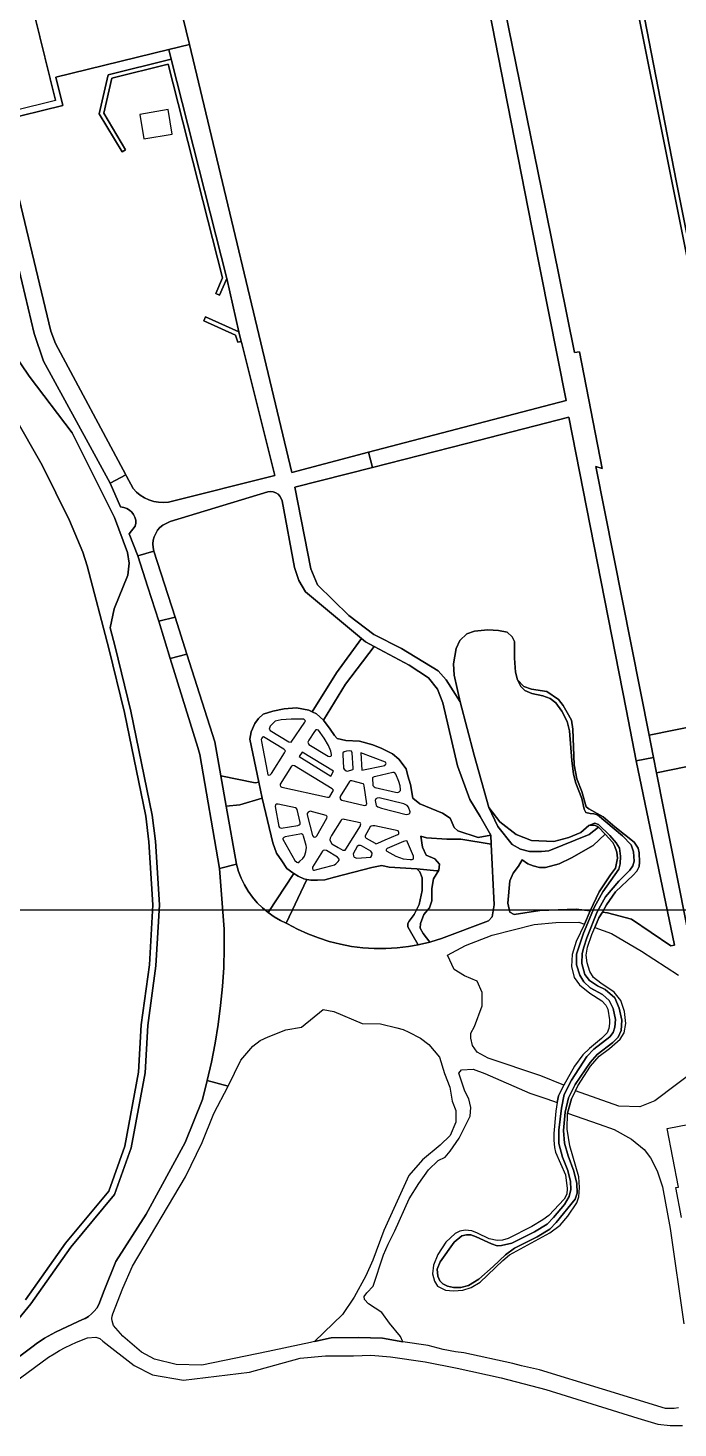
# Model space of a CAD drawing. Header units: metres. Extents: x -62 to 637, y -499 to 559.
# Drawn here: x 264.6 to 338.6, y -59 to 100.4 of the extents above; entities that cross this region are included whole.
import ezdxf

# ---------------------------------------------------------------- set-up
doc = ezdxf.new("R2010")
doc.units = ezdxf.units.M

msp = doc.modelspace()

# ---------------------------------------------------------------- linework, layer by layer
at = {"color": 7}
msp.add_lwpolyline([(0, 0), (519, 0), (519, 299), (0, 299)], close=True, dxfattribs=at)
at = {"layer": 'building_2', "color": 1}
msp.add_lwpolyline([(253.18, 88.59), (267.77, 92.19), (265.37, 101.91), (264.44, 105.41), (264.64, 105.5), (282.67, 110.03), (279.14, 124.56), (264.7, 121.12), (263.94, 124.31)], dxfattribs=at)
msp.add_lwpolyline([(280.59, 91.16), (277.36, 90.59), (277.83, 87.81), (281.05, 88.34), (280.59, 91.16)], close=True, dxfattribs=at)
at = {"layer": 'road_0', "color": 8}
for points in [[(281.38, 33.36), (279.52, 32.88), (280.83, 28.64), (282.73, 29.12), (281.38, 33.36)], [(304.06, 29.99), (303.05, 30.53), (302.61, 30.9), (299.74, 26.99), (297, 22.57), (297.48, 22.33), (298.26, 21.62), (300.79, 25.71), (304.06, 29.99)], [(298.26, 21.62), (297.48, 22.33), (297, 22.57), (296.62, 22.76), (295.21, 23.01), (293.79, 22.9), (292.52, 22.65), (291.42, 22.28), (290.88, 21.81), (290.47, 21.24), (290.06, 20.3), (289.9, 19.44), (290.9, 14.54), (291.31, 12.72), (292.49, 7.66), (292.93, 6.48), (293.52, 5.59), (294.11, 4.74), (294.77, 4.22), (294.89, 4.15), (295.39, 3.86), (296.05, 3.56), (296.37, 3.49), (296.85, 3.38), (297.6, 3.38), (298.42, 3.45), (299.53, 3.72), (303.79, 4.84), (304.91, 5.06), (305.77, 4.88), (308.92, 4.68), (311.19, 4.47), (311.4, 4.54), (311.49, 5.2), (310.97, 5.84), (309.97, 6.23), (309.56, 7.16), (309.37, 8.39), (309.99, 8.23), (312.34, 8.05), (313.93, 8.05), (317.37, 7.5), (317.32, 8.51), (315.89, 8.25), (313.59, 9.01), (313.15, 9.41), (312.72, 10.44), (311.83, 11.03), (309.24, 12.08), (308.44, 12.72), (308.17, 14.27), (307.89, 15.27), (307.71, 16.09), (306.87, 17.18), (306.12, 17.77), (304.91, 18.39), (303.91, 18.82), (302.38, 19.21), (300.83, 19.3), (299.83, 19.51), (299.53, 19.87), (299.05, 20.6), (298.26, 21.62)], [(349.97, 22.88), (335.35, 19.9), (335.55, 18.92), (335.85, 17.36), (336.2, 15.63), (350.84, 18.6), (350.53, 20.07), (349.97, 22.88)], [(290.9, 14.54), (290.51, 14.49), (286.58, 15.29), (287.19, 11.82), (288.76, 11.97), (291.31, 12.72), (290.9, 14.54)], [(296.37, 3.49), (296.05, 3.56), (295.39, 3.86), (294.89, 4.15), (291.98, -0.3), (292.67, -0.78), (293.4, -1.2), (294.02, -1.49), (296.37, 3.49)], [(311.4, 4.54), (311.19, 4.47), (308.92, 4.68), (309.25, 4.33), (309.51, 3.67), (309.5, 2.21), (309.16, 0.64), (308.59, -0.5), (308.05, -1.29), (307.89, -1.54), (307.89, -1.91), (308.32, -2.73), (309.04, -3.98), (309.22, -3.94), (310.37, -3.67), (309.62, -2.67), (309.3, -2.06), (309.32, -1.53), (309.7, -0.52), (310.34, 0.26), (310.63, 1.03), (310.61, 2.43), (310.81, 3.56), (311.4, 4.54)]]:
    msp.add_lwpolyline(points, close=True, dxfattribs=at)
at = {"layer": 'road_1', "color": 7}
for points in [[(311.13, 133.19), (318.85, 93.76), (321.99, 77.72), (325.92, 58.02), (303.4, 52.11), (303.85, 50.37), (314.56, 53.12), (326.22, 56.12), (332.75, 22.85), (333.9, 16.97), (335.85, 17.36), (335.55, 18.92), (335.35, 19.9), (329.3, 50.5), (330, 50.28), (327.44, 63.56), (326.85, 63.47), (323.54, 79.84), (316.44, 114.91)], [(342.79, -17.72), (336.2, 15.63), (335.85, 17.36), (333.9, 16.97), (338.24, -4), (337.83, -4.08), (333.35, -1.03), (330.61, -0.31), (330.03, -0.24), (329.64, -0.9), (329.18, -2.01), (331.09, -2.66), (334.47, -4.68), (338.71, -7.41)], [(340.79, -18.13), (336, -21.74), (334.29, -22.42), (331.89, -22.32), (326.96, -20.61), (326.53, -21.5), (326.08, -23.12), (329.68, -24.37), (331.38, -25.01), (333.36, -26.09), (334.78, -27.28), (335.5, -28.23), (336.27, -29.7), (336.87, -31.53), (337.74, -36.27), (339.31, -47.11)], [(338.72, -56.67), (338.22, -56.76), (337.24, -56.78), (322.86, -52.36), (320.83, -51.92), (319.85, -51.64), (314.26, -50.43), (313.31, -50.32), (311.92, -50.04), (310.19, -49.6), (307.3, -49.16), (305.01, -48.75), (302.26, -48.67), (299.16, -48.73), (297.26, -49.13), (296.8, -49.23), (294.29, -49.78), (291.98, -50.29), (284.44, -51.82), (281.52, -51.74), (279.05, -51.15), (277.54, -50.34), (275.41, -48.51), (274.38, -47.3), (274.28, -47.05), (274.21, -46.78), (274.19, -46.51), (274.22, -46.24), (274.29, -45.97), (275.44, -43.05), (276.52, -40.56), (282.56, -30.38), (284.46, -26.49), (285.79, -23.19), (287.42, -20.05), (285.05, -19.43), (284.49, -21.59), (282.52, -26.48), (278.08, -34.65), (274.63, -40.01), (273.3, -43.33), (272.7, -44.93), (272.46, -45.32), (272.18, -45.68), (271.86, -46), (271.51, -46.28), (271.12, -46.51), (270.83, -46.64), (268.47, -47.74), (267.77, -48.07), (267.35, -48.29), (266.93, -48.52), (266.52, -48.77), (266.12, -49.03), (265.72, -49.29), (265.08, -49.77), (256.38, -56.26)], [(339.06, -35.03), (338.4, -31.61), (338.7, -31.57), (337.41, -24.88), (339.94, -24.38)], [(261.47, -54.97), (266.98, -50.92), (267.59, -50.53), (268.21, -50.17), (268.85, -49.82), (269.49, -49.5), (270.15, -49.2), (271.4, -48.72), (272.36, -48.63), (272.79, -48.79), (273.16, -49.08), (276.72, -51.86), (278.81, -52.94), (282.32, -53.52), (289.84, -52.62), (295.63, -51.04), (298.49, -50.76), (301.69, -50.75), (303.67, -50.68), (305.91, -50.89), (309.84, -51.46), (313.51, -52.16), (318.51, -53.27), (323.61, -54.59), (334.07, -57.85), (336.34, -58.53), (337.75, -58.71), (339.15, -58.68)]]:
    msp.add_lwpolyline(points, dxfattribs=at)
for points in [[(281.51, 126.03), (278.99, 125.42), (279.14, 124.57), (282.67, 110.03), (264.64, 105.5), (264.44, 105.4), (265.37, 101.9), (267.76, 92.17), (253.18, 88.58), (250.8, 98.24), (249.93, 98.03), (252.49, 87.64), (259.66, 89.4), (261.48, 89.85), (268.59, 91.6), (267.8, 94.81), (280.65, 97.98), (283.02, 98.56), (281.47, 104.96), (285.34, 105.96), (285.11, 107.31), (285.84, 107.54), (281.51, 126.03)], [(327.98, -1.61), (328.64, -0.09), (327.06, 0.09), (322.93, -0.04), (319.99, -0.51), (319.49, -0.26), (319.27, 0.76), (319.51, 3.33), (319.89, 4.19), (320.48, 4.98), (320.89, 5.71), (321.56, 5.27), (322.15, 5.04), (322.86, 4.84), (323.55, 4.82), (325.1, 5.25), (326.52, 5.92), (328.98, 7.34), (330.35, 8.62), (329.58, 9.44), (328.52, 8.6), (323.93, 6.72), (323.1, 6.65), (321.75, 6.67), (320.72, 6.92), (319.78, 7.45), (318.12, 9.5), (317.12, 11.66), (315.43, 17.62), (313.85, 23.69), (312.24, 26.22), (311.34, 27.22), (307.15, 29.77), (304.02, 31.37), (301.18, 33.54), (297.59, 37.01), (296.85, 38.85), (295.03, 48.13), (303.85, 50.37), (303.4, 52.11), (294.69, 49.83), (283.02, 98.56), (280.65, 97.98), (280.93, 96.87), (287.27, 71.92), (288.63, 65.82), (288.91, 64.74), (288.97, 64.5), (292.72, 49.48), (280.62, 46.44), (280.06, 46.39), (279.49, 46.42), (278.94, 46.52), (278.4, 46.69), (277.89, 46.93), (277.41, 47.23), (276.98, 47.59), (276.59, 48.01), (275.83, 49.41), (275.76, 49.54), (274, 48.59), (275.15, 45.91), (275.56, 45.83), (275.89, 45.71), (276.19, 45.54), (276.45, 45.31), (276.66, 45.03), (276.81, 44.72), (276.89, 44.38), (276.9, 44.03), (276.85, 43.69), (276.16, 42.84), (277.12, 40.34), (278.96, 40.86), (278.88, 41.27), (278.86, 41.68), (278.9, 42.09), (279.01, 42.5), (279.17, 42.88), (279.39, 43.23), (279.66, 43.54), (279.98, 43.81), (280.82, 44.22), (291.94, 47.63), (292.25, 47.66), (292.55, 47.62), (292.84, 47.51), (293.1, 47.34), (293.31, 47.12), (293.47, 46.86), (293.56, 46.57), (294.98, 39.01), (295.47, 37.52), (296.23, 36.24), (302.61, 30.9), (303.05, 30.53), (304.06, 29.99), (308.02, 27.88), (310.22, 26.44), (311.25, 25.14), (311.88, 23.57), (313.53, 16.4), (314.94, 12.58), (316.11, 10.65), (317.32, 8.51), (317.37, 7.5), (317.72, 0.6), (317.49, -0.78), (317.06, -1.23), (311.73, -3.26), (310.49, -3.64), (310.37, -3.67), (309.22, -3.94), (309.04, -3.98), (307.94, -4.17), (306.65, -4.32), (305.36, -4.4), (304.06, -4.39), (302.76, -4.3), (301.47, -4.14), (300.2, -3.9), (298.94, -3.58), (297.7, -3.18), (296.49, -2.72), (295.31, -2.17), (294.16, -1.56), (294.02, -1.49), (293.4, -1.2), (292.67, -0.78), (291.98, -0.3), (291.33, 0.23), (290.74, 0.82), (290.19, 1.46), (289.7, 2.14), (289.27, 2.86), (288.9, 3.62), (288.6, 4.4), (288.36, 5.21), (286.45, 4.72), (286.98, -2.19), (286.98, -4.36), (286.91, -6.54), (286.77, -8.71), (286.56, -10.87), (286.29, -13.03), (285.94, -15.17), (285.53, -17.31), (285.05, -19.43), (287.42, -20.05), (288.86, -17.11), (290.23, -15.49), (291.05, -14.87), (291.98, -14.43), (293.99, -13.66), (295.76, -13.35), (298.24, -11.32), (299.44, -11.57), (302.69, -12.91), (304.78, -12.96), (306.62, -13.42), (307.36, -13.6), (307.98, -13.91), (309.31, -14.58), (310.27, -15.33), (311.5, -16.74), (312.04, -18.62), (312.66, -20.17), (312.92, -21.77), (313.36, -22.82), (313.36, -24.14), (312.71, -25.66), (311.58, -26.79), (309.57, -28.44), (308, -30.22), (305.14, -36.48), (303.88, -39.88), (303.11, -41.65), (301.77, -44.1), (300.43, -46.06), (297.26, -49.13), (299.16, -48.73), (302.26, -48.67), (305.01, -48.75), (307.3, -49.16), (307.05, -48.58), (305.81, -47.04), (304.93, -45.83), (303.39, -44.85), (302.95, -44.36), (302.9, -44.02), (303.23, -43.59), (303.93, -42.84), (305.12, -39.28), (305.66, -38.05), (306.4, -36.55), (308.05, -32.9), (309.13, -31.14), (310.22, -29.6), (311.32, -28.54), (312.12, -28.16), (312.71, -27.46), (313.72, -25.97), (314.98, -23.49), (315.06, -22.49), (314.83, -21.51), (314.36, -20.63), (313.67, -18.57), (313.98, -18.21), (315.32, -18.11), (316.66, -18.62), (321.77, -20.86), (323.71, -21.5), (324.9, -21.93), (325.04, -21.16), (325.63, -19.96), (323.04, -18.88), (317.02, -16.87), (315.78, -16.2), (315.26, -15.43), (315.06, -14.61), (315.06, -14.04), (315.47, -13.27), (316.35, -10.9), (316.35, -9.4), (315.78, -8.11), (314.34, -7.5), (313.15, -6.78), (312.41, -5.15), (314.45, -4.06), (317.47, -2.85), (322.28, -1.65), (324.75, -1.41), (327.36, -1.4), (327.98, -1.61)], [(261.48, 89.85), (259.66, 89.4), (262.58, 77.17), (265.33, 65.63), (266.39, 62.5), (271.48, 53.2), (274, 48.59), (275.76, 49.54), (267.75, 64.5), (267.24, 65.9), (261.48, 89.85)], [(278.96, 40.86), (277.12, 40.34), (278.28, 36.74), (279.52, 32.88), (281.38, 33.36), (278.96, 40.86)], [(282.73, 29.12), (280.83, 28.64), (283.95, 18.51), (284.19, 17.72), (286.45, 4.72), (288.36, 5.21), (287.19, 11.82), (286.58, 15.29), (285.89, 19.16), (282.73, 29.12)]]:
    msp.add_lwpolyline(points, close=True, dxfattribs=at)
at = {"layer": 'terrain_0', "color": 8}
for points in [[(338.43, 83.02), (331.53, 118.62), (330.84, 118.47), (349.97, 22.88), (350.53, 20.07), (350.84, 18.6), (359.6, -22.41), (359.82, -23.45), (360.29, -23.34), (351, 20.17), (338.43, 83.02)], [(287.27, 71.92), (280.93, 96.87), (273.76, 95.11), (272.75, 90.64), (275.34, 86.31), (275.75, 86.56), (273.26, 90.72), (274.16, 94.72), (280.58, 96.29), (286.77, 71.97), (286, 70.19), (286.44, 70), (287.27, 71.92)], [(288.91, 64.74), (288.63, 65.82), (284.84, 67.53), (284.64, 67.09), (288.24, 65.46), (288.52, 64.64), (288.91, 64.74)]]:
    msp.add_lwpolyline(points, close=True, dxfattribs=at)
at = {"layer": 'terrain_5', "color": 3}
for points in [[(311.13, 133.19), (281.51, 126.03), (285.84, 107.54), (285.11, 107.31), (285.34, 105.96), (281.47, 104.96), (283.02, 98.56), (294.69, 49.83), (303.4, 52.11), (325.92, 58.02), (321.99, 77.72), (318.85, 93.76), (311.13, 133.19)], [(330.84, 118.47), (329.69, 118.22), (325.38, 116.68), (316.44, 114.91), (323.54, 79.84), (326.85, 63.47), (327.44, 63.56), (330, 50.28), (329.3, 50.5), (335.35, 19.9), (349.97, 22.88), (330.84, 118.47)], [(280.93, 96.87), (280.65, 97.98), (267.8, 94.81), (268.59, 91.6), (261.48, 89.85), (267.24, 65.9), (267.75, 64.5), (275.76, 49.54), (275.83, 49.41), (276.59, 48.01), (276.98, 47.59), (277.41, 47.23), (277.89, 46.93), (278.4, 46.69), (278.94, 46.52), (279.49, 46.42), (280.06, 46.39), (280.62, 46.44), (292.72, 49.48), (288.97, 64.5), (288.91, 64.74), (288.52, 64.64), (288.24, 65.46), (284.64, 67.09), (284.84, 67.53), (288.63, 65.82), (287.27, 71.92), (286.44, 70), (286, 70.19), (286.77, 71.97), (280.58, 96.29), (274.16, 94.72), (273.26, 90.72), (275.75, 86.56), (275.34, 86.31), (272.75, 90.64), (273.76, 95.11), (280.93, 96.87)], [(326.22, 56.12), (314.56, 53.12), (303.85, 50.37), (295.03, 48.13), (296.85, 38.85), (297.59, 37.01), (301.18, 33.54), (304.02, 31.37), (307.15, 29.77), (311.34, 27.22), (312.24, 26.22), (313.85, 23.69), (313.14, 26.73), (313.07, 28.02), (313.4, 29.76), (313.81, 30.68), (314.61, 31.44), (315.48, 31.73), (316.99, 31.9), (318.2, 31.83), (319.19, 31.64), (319.76, 31.11), (320.01, 30.57), (320.03, 28.66), (320.14, 27.09), (320.38, 26.2), (321.08, 25.45), (321.96, 25.15), (323.7, 24.88), (325.04, 23.98), (325.56, 23.29), (326.04, 22.49), (326.5, 21.62), (326.68, 20.59), (326.82, 16.53), (327.14, 14.93), (327.71, 13.49), (328.2, 11.75), (328.48, 11.53), (330.12, 10.62), (331.46, 9.47), (333.66, 7.73), (334.12, 7.05), (334.21, 6.51), (334.26, 5.46), (334.21, 4.95), (333.95, 4.42), (333.54, 3.95), (331.54, 2.05), (330.52, 0.6), (330.03, -0.24), (330.61, -0.31), (333.35, -1.03), (337.83, -4.08), (338.24, -4), (333.9, 16.97), (332.75, 22.85), (326.22, 56.12)], [(302.61, 30.9), (296.23, 36.24), (295.47, 37.52), (294.98, 39.01), (293.56, 46.57), (293.47, 46.86), (293.31, 47.12), (293.1, 47.34), (292.84, 47.51), (292.55, 47.62), (292.25, 47.66), (291.94, 47.63), (280.82, 44.22), (279.98, 43.81), (279.66, 43.54), (279.39, 43.23), (279.17, 42.88), (279.01, 42.5), (278.9, 42.09), (278.86, 41.68), (278.88, 41.27), (278.96, 40.86), (281.38, 33.36), (282.73, 29.12), (285.89, 19.16), (286.58, 15.29), (290.51, 14.49), (290.9, 14.54), (289.9, 19.44), (290.06, 20.3), (290.47, 21.24), (290.88, 21.81), (291.42, 22.28), (292.52, 22.65), (293.79, 22.9), (295.21, 23.01), (296.62, 22.76), (297, 22.57), (299.74, 26.99), (302.61, 30.9)], [(304.06, 29.99), (300.79, 25.71), (298.26, 21.62), (299.05, 20.6), (299.53, 19.87), (299.83, 19.51), (300.83, 19.3), (302.38, 19.21), (303.91, 18.82), (304.91, 18.39), (306.12, 17.77), (306.87, 17.18), (307.71, 16.09), (307.89, 15.27), (308.17, 14.27), (308.44, 12.72), (309.24, 12.08), (311.83, 11.03), (312.72, 10.44), (313.15, 9.41), (313.59, 9.01), (315.89, 8.25), (317.32, 8.51), (316.11, 10.65), (314.94, 12.58), (313.53, 16.4), (311.88, 23.57), (311.25, 25.14), (310.22, 26.44), (308.02, 27.88), (304.06, 29.99)], [(313.08, -43.38), (314.16, -43.28), (315.11, -42.98), (316.1, -42.37), (318.68, -39.9), (319.45, -39.25), (324.05, -36.77), (325.23, -35.89), (326.1, -34.87), (327.12, -33.35), (327.35, -32.65), (327.41, -31.61), (327.35, -30.37), (326.33, -26.87), (326.02, -24.95), (326.08, -23.12), (326.53, -21.5), (326.96, -20.61), (327.25, -20.02), (328.67, -17.78), (329.67, -16.65), (330.86, -15.78), (332.05, -14.71), (332.53, -13.98), (332.72, -12.91), (332.55, -11.56), (332.13, -10.31), (331.38, -9.37), (329.86, -8.35), (329.02, -7.68), (328.59, -6.99), (328.29, -6.02), (328.19, -5.13), (328.35, -4.22), (328.85, -2.78), (329.18, -2.01), (329.64, -0.9), (330.03, -0.24), (330.52, 0.6), (331.54, 2.05), (333.54, 3.95), (333.95, 4.42), (334.21, 4.95), (334.26, 5.46), (334.21, 6.51), (334.12, 7.05), (333.66, 7.73), (331.46, 9.47), (330.12, 10.62), (328.48, 11.53), (328.2, 11.75), (327.71, 13.49), (327.14, 14.93), (326.82, 16.53), (326.68, 20.59), (326.5, 21.62), (326.04, 22.49), (325.56, 23.29), (325.04, 23.98), (323.7, 24.88), (321.96, 25.15), (321.08, 25.45), (320.38, 26.2), (320.76, 25.46), (321.2, 24.99), (322, 24.64), (323.25, 24.39), (324.08, 24.09), (324.73, 23.59), (325.4, 22.65), (326.01, 21.45), (326.3, 20.39), (326.54, 17.02), (326.73, 15.48), (327.02, 14.43), (327.71, 12.71), (327.95, 11.49), (328.15, 11.11), (328.63, 10.99), (329.08, 10.95), (329.46, 10.83), (332.31, 8.45), (333.3, 7.42), (333.57, 6.61), (333.64, 5.56), (333.49, 5.02), (333.15, 4.52), (331.9, 3.27), (330.38, 1.49), (329.44, -0.22), (328.27, -3.17), (327.91, -4.23), (327.73, -4.95), (327.69, -6.08), (328.05, -7.35), (328.57, -8.04), (329.49, -8.64), (330.37, -9.07), (331.46, -10.02), (331.93, -11.16), (332.24, -12.54), (332.18, -13.72), (331.85, -14.47), (331.24, -15.07), (329.43, -16.46), (328.64, -17.35), (326.95, -19.87), (326.19, -21.38), (325.78, -23.03), (325.62, -25.1), (325.72, -26.55), (326.12, -28), (326.8, -29.73), (327.13, -31.14), (327.15, -32.24), (326.94, -32.94), (324.79, -35.58), (324.06, -36.34), (322.61, -37.21), (320.01, -38.52), (319, -39.27), (317.61, -40.59), (315.98, -42.02), (314.8, -42.76), (313.9, -42.97), (313.07, -42.97), (312.4, -42.84), (311.85, -42.58), (311.54, -42.22), (311.31, -41.68), (311.23, -40.9), (311.58, -40.08), (313.15, -37.84), (314.04, -37.12), (314.55, -36.97), (315.04, -36.99), (315.65, -37.2), (317.4, -38.03), (318.06, -38.24), (318.55, -38.2), (319.71, -37.95), (322.31, -36.63), (323.76, -35.76), (324.48, -35.01), (325.71, -33.52), (326.25, -32.62), (326.44, -31.84), (326.39, -30.9), (326.11, -29.68), (325.51, -28.13), (325.08, -26.59), (325.06, -25.06), (325.37, -22.56), (325.69, -21.02), (326.51, -19.37), (328.26, -16.69), (329.07, -15.85), (330.89, -14.43), (331.28, -13.96), (331.46, -13.35), (331.54, -12.47), (331.26, -11.2), (330.81, -10.29), (330.03, -9.62), (328.65, -8.85), (327.92, -8.18), (327.46, -7.44), (327.09, -6.25), (327.1, -5.04), (327.88, -2.65), (329.13, 0.35), (330.08, 2.07), (331.89, 4.65), (332.07, 5.26), (332.1, 6.14), (331.99, 7.03), (331.61, 7.66), (330.89, 8.49), (329.58, 9.72), (329.16, 9.87), (328.5, 9.62), (329.1, 9.65), (329.52, 9.51), (329.58, 9.44), (330.35, 8.62), (331.24, 7.68), (331.46, 7.21), (331.68, 6.59), (331.77, 5.89), (331.54, 4.76), (330.96, 4), (329.66, 2.06), (328.64, -0.09), (327.98, -1.61), (327.05, -3.59), (326.58, -5.05), (326.51, -6.42), (326.84, -7.69), (327.43, -8.54), (328.59, -9.47), (329.98, -10.35), (330.42, -10.82), (330.65, -11.28), (330.83, -12.5), (330.84, -12.93), (330.77, -13.49), (330.59, -13.97), (329.95, -14.65), (328.57, -15.76), (327.79, -16.51), (326.87, -17.77), (325.63, -19.96), (325.04, -21.16), (324.9, -21.93), (324.74, -22.89), (324.52, -25.44), (324.5, -26.19), (324.58, -27.03), (324.7, -27.57), (325.82, -30.16), (326.04, -31.72), (325.97, -32.37), (325.68, -32.92), (323.95, -34.78), (323.26, -35.29), (322, -36.03), (319.3, -37.39), (318.67, -37.59), (318.05, -37.62), (317.15, -37.43), (315.82, -36.8), (315.16, -36.53), (314.41, -36.46), (313.79, -36.57), (313.27, -36.82), (312.21, -37.84), (311.28, -39.21), (310.81, -40.45), (310.7, -41.42), (310.92, -42.26), (311.27, -42.83), (312.17, -43.29), (313.08, -43.38)], [(292.22, 20.44), (294.34, 19.14), (294.59, 19.1), (296.14, 21.37), (296.21, 21.53), (296.02, 21.74), (294.59, 21.72), (293.45, 21.65), (292.77, 21.51), (292.2, 20.92), (292.11, 20.58), (292.22, 20.44)], [(291.63, 19.61), (291.46, 19.71), (291.35, 19.68), (291.26, 19.55), (291.18, 19.4), (291.21, 19.19), (291.88, 15.79), (291.94, 15.39), (292.07, 15.36), (292.21, 15.38), (292.35, 15.55), (293.85, 17.9), (293.94, 18.13), (293.76, 18.31), (291.63, 19.61)], [(296.61, 18.86), (298.8, 17.51), (299, 17.48), (299.12, 17.51), (299.19, 17.6), (299.19, 17.71), (299.1, 18.09), (298.85, 18.72), (298.36, 19.57), (297.72, 20.46), (297.54, 20.53), (297.41, 20.53), (297.27, 20.33), (296.59, 19.34), (296.51, 19.12), (296.61, 18.86)], [(301.55, 17.89), (301.48, 18.08), (301.29, 18.12), (300.89, 18.08), (300.65, 18), (300.49, 17.9), (300.48, 17.7), (300.57, 16.16), (300.65, 16.02), (300.87, 15.86), (301, 15.8), (301.61, 16), (301.65, 16.04), (301.66, 16.15), (301.55, 17.89)], [(302.52, 17.91), (302.65, 15.91), (305.26, 16.45), (305.36, 16.59), (305.41, 16.69), (305.34, 16.85), (302.52, 17.91)], [(350.84, 18.6), (336.2, 15.63), (342.79, -17.72), (345.01, -18.41), (356.48, -16.08), (360.23, -35.11), (363.1, -48.62), (365.57, -57.72), (366.03, -59.63), (366.51, -59.43), (366.12, -56.89), (365.69, -53.66), (364.21, -47.4), (360.56, -32.73), (359.45, -27.58), (359, -24.68), (359.12, -23.31), (359.6, -22.41), (350.84, 18.6)], [(294.99, 16.41), (294.79, 16.47), (294.63, 16.36), (293.33, 14.34), (293.34, 14.2), (293.38, 14.07), (293.53, 13.98), (298.75, 12.84), (298.88, 12.83), (299, 12.91), (299.37, 13.55), (299.41, 13.64), (299.26, 13.78), (294.99, 16.41)], [(302.79, 11.94), (302.99, 11.91), (303.12, 11.94), (303.19, 12.04), (303.21, 12.09), (302.92, 14.14), (302.88, 14.27), (302.86, 14.34), (302.78, 14.37), (301.51, 14.72), (301.4, 14.72), (301.32, 14.71), (301.25, 14.63), (300.19, 12.94), (300.16, 12.86), (300.15, 12.75), (300.2, 12.6), (300.36, 12.52), (302.79, 11.94)], [(304.22, 15.21), (304.04, 15.17), (303.91, 15.08), (303.85, 15.03), (303.91, 14.16), (304.03, 14.02), (304.17, 13.96), (306.48, 13.43), (306.74, 13.39), (306.91, 13.46), (307.03, 13.6), (307.05, 13.71), (307.02, 14.12), (306.87, 14.62), (306.51, 15.47), (306.4, 15.61), (306.32, 15.66), (306.19, 15.66), (304.22, 15.21)], [(304.6, 12.76), (304.38, 12.73), (304.24, 12.65), (304.17, 12.47), (304.25, 12.07), (304.28, 11.91), (304.46, 11.73), (304.88, 11.59), (307.69, 10.89), (307.93, 10.9), (308.1, 10.98), (308.13, 11.18), (307.94, 11.7), (307.81, 11.9), (307.43, 12.07), (304.6, 12.76)], [(291.31, 12.72), (288.76, 11.97), (287.19, 11.82), (288.36, 5.21), (288.6, 4.4), (288.9, 3.62), (289.27, 2.86), (289.7, 2.14), (290.19, 1.46), (290.74, 0.82), (291.33, 0.23), (291.98, -0.3), (294.89, 4.15), (294.77, 4.22), (294.11, 4.74), (293.52, 5.59), (292.93, 6.48), (292.49, 7.66), (291.31, 12.72)], [(292.76, 11.78), (293.2, 9.51), (293.28, 9.39), (293.47, 9.3), (295.37, 9.62), (295.52, 9.68), (295.61, 9.77), (295.63, 9.95), (295.29, 11.46), (295.22, 11.55), (295.1, 11.62), (293.12, 12.05), (292.94, 12.05), (292.8, 11.98), (292.76, 11.78)], [(296.76, 11.24), (296.53, 11.14), (296.43, 10.98), (296.42, 10.84), (297.04, 8.49), (297.14, 8.34), (297.29, 8.28), (297.41, 8.33), (297.52, 8.45), (298.65, 10.46), (298.7, 10.59), (298.66, 10.69), (298.57, 10.77), (296.76, 11.24)], [(329.58, 9.44), (329.52, 9.51), (329.1, 9.65), (328.5, 9.62), (327.59, 8.84), (326.23, 8.27), (324.52, 7.79), (321.98, 7.93), (320.21, 8.61), (318.36, 10.04), (317.12, 11.66), (318.12, 9.5), (319.78, 7.45), (320.72, 6.92), (321.75, 6.67), (323.1, 6.65), (323.93, 6.72), (328.52, 8.6), (329.58, 9.44)], [(300.83, 6.93), (302.5, 9.6), (302.51, 9.71), (302.53, 9.81), (302.51, 9.9), (302.47, 9.94), (300.68, 10.31), (300.54, 10.33), (300.38, 10.29), (300.29, 10.22), (299.19, 8.47), (299.04, 8.17), (299, 7.98), (299.06, 7.78), (299.23, 7.55), (299.94, 7.1), (300.48, 6.8), (300.6, 6.8), (300.73, 6.83), (300.83, 6.93)], [(304.11, 9.6), (303.89, 9.6), (303.72, 9.54), (303.6, 9.47), (303.02, 8.43), (303.03, 8.33), (303.06, 8.27), (303.15, 8.16), (304.16, 7.59), (304.25, 7.55), (304.45, 7.59), (305.31, 7.99), (306.76, 8.58), (306.85, 8.67), (306.87, 8.81), (306.78, 9.02), (304.11, 9.6)], [(296, 8.4), (295.95, 8.54), (295.88, 8.61), (295.76, 8.66), (295.59, 8.65), (293.91, 8.32), (293.75, 8.26), (293.66, 8.15), (293.66, 8.06), (295.03, 5.65), (295.24, 5.44), (295.36, 5.39), (295.46, 5.42), (295.6, 5.57), (295.92, 5.85), (296.11, 6.14), (296.26, 6.64), (296.33, 7.1), (296.31, 7.33), (296, 8.4)], [(317.37, 7.5), (313.93, 8.05), (312.34, 8.05), (309.99, 8.23), (309.37, 8.39), (309.56, 7.16), (309.97, 6.23), (310.97, 5.84), (311.49, 5.2), (311.4, 4.54), (310.81, 3.56), (310.61, 2.43), (310.63, 1.03), (310.34, 0.26), (309.7, -0.52), (309.32, -1.53), (309.3, -2.06), (309.62, -2.67), (310.37, -3.67), (310.49, -3.64), (311.73, -3.26), (317.06, -1.23), (317.49, -0.78), (317.72, 0.6), (317.37, 7.5)], [(330.35, 8.62), (328.98, 7.34), (326.52, 5.92), (325.1, 5.25), (323.55, 4.82), (322.86, 4.84), (322.15, 5.04), (321.56, 5.27), (320.89, 5.71), (320.48, 4.98), (319.89, 4.19), (319.51, 3.33), (319.27, 0.76), (319.49, -0.26), (319.99, -0.51), (322.93, -0.04), (327.06, 0.09), (328.64, -0.09), (329.66, 2.06), (330.96, 4), (331.54, 4.76), (331.77, 5.89), (331.68, 6.59), (331.46, 7.21), (331.24, 7.68), (330.35, 8.62)], [(298.62, 6.79), (298.42, 6.82), (298.24, 6.78), (298.15, 6.7), (297.04, 4.86), (297.03, 4.71), (297.07, 4.59), (297.13, 4.55), (297.25, 4.55), (297.53, 4.6), (299.27, 5.07), (299.54, 5.15), (299.68, 5.26), (299.93, 5.52), (300.06, 5.69), (300.07, 5.79), (299.88, 6.03), (298.62, 6.79)], [(302.62, 7.32), (302.48, 7.36), (302.28, 7.34), (302.12, 7.24), (301.67, 6.41), (301.68, 6.15), (301.78, 6), (302.06, 5.9), (303.66, 6.03), (303.8, 6.21), (303.83, 6.48), (303.65, 6.68), (302.62, 7.32)], [(307.86, 7.72), (307.8, 7.83), (307.69, 7.87), (307.55, 7.85), (307.38, 7.8), (305.51, 7.01), (305.44, 6.93), (305.42, 6.85), (305.42, 6.78), (305.49, 6.7), (306.53, 6.11), (307.36, 5.82), (308.16, 5.73), (308.36, 5.75), (308.47, 5.8), (308.53, 5.91), (308.53, 6.14), (307.86, 7.72)], [(308.92, 4.68), (305.77, 4.88), (304.91, 5.06), (303.79, 4.84), (299.53, 3.72), (298.42, 3.45), (297.6, 3.38), (296.85, 3.38), (296.37, 3.49), (294.02, -1.49), (294.16, -1.56), (295.31, -2.17), (296.49, -2.72), (297.7, -3.18), (298.94, -3.58), (300.2, -3.9), (301.47, -4.14), (302.76, -4.3), (304.06, -4.39), (305.36, -4.4), (306.65, -4.32), (307.94, -4.17), (309.04, -3.98), (308.32, -2.73), (307.89, -1.91), (307.89, -1.54), (308.05, -1.29), (308.59, -0.5), (309.16, 0.64), (309.5, 2.21), (309.51, 3.67), (309.25, 4.33), (308.92, 4.68)]]:
    msp.add_lwpolyline(points, close=True, dxfattribs=at)
for points in [[(256.38, -56.26), (265.08, -49.77), (265.72, -49.29), (266.12, -49.03), (266.52, -48.77), (266.93, -48.52), (267.35, -48.29), (267.77, -48.07), (268.47, -47.74), (270.83, -46.64), (271.12, -46.51), (271.51, -46.28), (271.51, -46.28), (271.86, -46), (272.18, -45.68), (272.46, -45.32), (272.7, -44.93), (273.3, -43.33), (274.63, -40.01), (278.08, -34.65), (282.52, -26.48), (284.49, -21.59), (285.05, -19.43), (285.53, -17.31), (285.94, -15.17), (286.29, -13.03), (286.56, -10.87), (286.77, -8.71), (286.91, -6.54), (286.98, -4.36), (286.98, -2.19), (286.45, 4.72), (284.19, 17.72), (283.95, 18.51), (280.83, 28.64), (279.52, 32.88), (278.28, 36.74), (277.12, 40.34), (276.16, 42.84), (276.85, 43.69), (276.9, 44.03), (276.89, 44.38), (276.81, 44.72), (276.66, 45.03), (276.45, 45.31), (276.19, 45.54), (275.89, 45.71), (275.56, 45.83), (275.15, 45.91), (274, 48.59), (271.48, 53.2), (266.39, 62.5), (265.33, 65.63), (262.58, 77.17)], [(260.87, 66.51), (264.78, 60.78), (269.66, 54.32), (274.47, 44.68), (275.96, 40.7), (276.16, 39.48), (276.01, 38.14), (274.46, 34.29), (274, 32.13), (274.57, 29.96), (276.34, 22.64), (278.77, 10.8), (279.13, 7.82), (279.59, 0.6), (279.19, -6.34), (278.26, -13.16), (277.97, -18.54), (276.38, -27.07), (274.49, -32.39), (269.49, -38.38), (264.94, -44.84), (260.96, -49.66)], [(260.96, -49.66), (264.94, -44.84), (269.49, -38.38), (274.49, -32.39), (276.38, -27.07), (277.97, -18.54), (278.26, -13.16), (279.19, -6.34), (279.59, 0.6), (279.13, 7.82), (278.77, 10.8), (276.34, 22.64), (274.57, 29.96), (274, 32.13), (274.46, 34.29), (276.01, 38.14), (276.16, 39.48), (275.96, 40.7), (274.47, 44.68), (269.66, 54.32), (264.78, 60.78), (260.87, 66.51)], [(263.02, 56.31), (266.23, 50.66), (269.37, 44.34), (270.87, 40.76), (271.35, 39.19), (273.85, 29.77), (275.61, 22.48), (278.03, 10.68), (278.38, 7.75), (278.84, 0.6), (278.45, -6.26), (277.51, -13.09), (277.22, -18.45), (275.65, -26.88), (273.83, -32.02), (268.9, -37.92), (264.34, -44.38)]]:
    msp.add_lwpolyline(points, dxfattribs=at)
at = {"layer": 'water', "color": 5}
for points in [[(331.53, 118.62), (338.43, 83.02), (351, 20.17), (360.29, -23.34), (360.53, -23.37), (360.99, -24.93), (361.46, -26.86), (366.82, -51.23), (368.36, -58.68), (368.51, -59.26)], [(264.34, -44.38), (268.9, -37.92), (273.83, -32.02), (275.65, -26.88), (277.22, -18.45), (277.51, -13.09), (278.45, -6.26), (278.84, 0.6), (278.38, 7.75), (278.03, 10.68), (275.61, 22.48), (273.85, 29.77), (271.35, 39.19), (270.87, 40.76), (269.37, 44.34), (266.23, 50.66), (263.02, 56.31)]]:
    msp.add_lwpolyline(points, dxfattribs=at)
for points in [[(320.38, 26.2), (320.14, 27.09), (320.03, 28.66), (320.01, 30.57), (319.76, 31.11), (319.19, 31.64), (318.2, 31.83), (316.99, 31.9), (315.48, 31.73), (314.61, 31.44), (313.81, 30.68), (313.4, 29.76), (313.07, 28.02), (313.14, 26.73), (313.85, 23.69), (315.43, 17.62), (317.12, 11.66), (318.36, 10.04), (320.21, 8.61), (321.98, 7.93), (324.52, 7.79), (326.23, 8.27), (327.59, 8.84), (328.5, 9.62), (329.16, 9.87), (329.58, 9.72), (330.89, 8.49), (331.61, 7.66), (331.99, 7.03), (332.1, 6.14), (332.07, 5.26), (331.89, 4.65), (330.08, 2.07), (329.13, 0.35), (327.88, -2.65), (327.1, -5.04), (327.09, -6.25), (327.46, -7.44), (327.92, -8.18), (328.65, -8.85), (330.03, -9.62), (330.81, -10.29), (331.26, -11.2), (331.54, -12.47), (331.46, -13.35), (331.28, -13.96), (330.89, -14.43), (329.07, -15.85), (328.26, -16.69), (326.51, -19.37), (325.69, -21.02), (325.37, -22.56), (325.06, -25.06), (325.08, -26.59), (325.51, -28.13), (326.11, -29.68), (326.39, -30.9), (326.44, -31.84), (326.25, -32.62), (325.71, -33.52), (324.48, -35.01), (323.76, -35.76), (322.31, -36.63), (319.71, -37.95), (318.55, -38.2), (318.06, -38.24), (317.4, -38.03), (315.65, -37.2), (315.04, -36.99), (314.55, -36.97), (314.04, -37.12), (313.15, -37.84), (311.58, -40.08), (311.23, -40.9), (311.31, -41.68), (311.54, -42.22), (311.85, -42.58), (312.4, -42.84), (313.07, -42.97), (313.9, -42.97), (314.8, -42.76), (315.98, -42.02), (317.61, -40.59), (319, -39.27), (320.01, -38.52), (322.61, -37.21), (324.06, -36.34), (324.79, -35.58), (326.94, -32.94), (327.15, -32.24), (327.13, -31.14), (326.8, -29.73), (326.12, -28), (325.72, -26.55), (325.62, -25.1), (325.78, -23.03), (326.19, -21.38), (326.95, -19.87), (328.64, -17.35), (329.43, -16.46), (331.24, -15.07), (331.85, -14.47), (332.18, -13.72), (332.24, -12.54), (331.93, -11.16), (331.46, -10.02), (330.37, -9.07), (329.49, -8.64), (328.57, -8.04), (328.05, -7.35), (327.69, -6.08), (327.73, -4.95), (327.91, -4.23), (328.27, -3.17), (329.44, -0.22), (330.38, 1.49), (331.9, 3.27), (333.15, 4.52), (333.49, 5.02), (333.64, 5.56), (333.57, 6.61), (333.3, 7.42), (332.31, 8.45), (329.46, 10.83), (329.08, 10.95), (328.63, 10.99), (328.15, 11.11), (327.95, 11.49), (327.71, 12.71), (327.02, 14.43), (326.73, 15.48), (326.54, 17.02), (326.3, 20.39), (326.01, 21.45), (325.4, 22.65), (324.73, 23.59), (324.08, 24.09), (323.25, 24.39), (322, 24.64), (321.2, 24.99), (320.76, 25.46), (320.38, 26.2)], [(295.49, 17.46), (299.11, 15.23), (299.43, 15.79), (295.85, 17.97), (295.49, 17.46)]]:
    msp.add_lwpolyline(points, close=True, dxfattribs=at)

doc.saveas('drawing.dxf')
